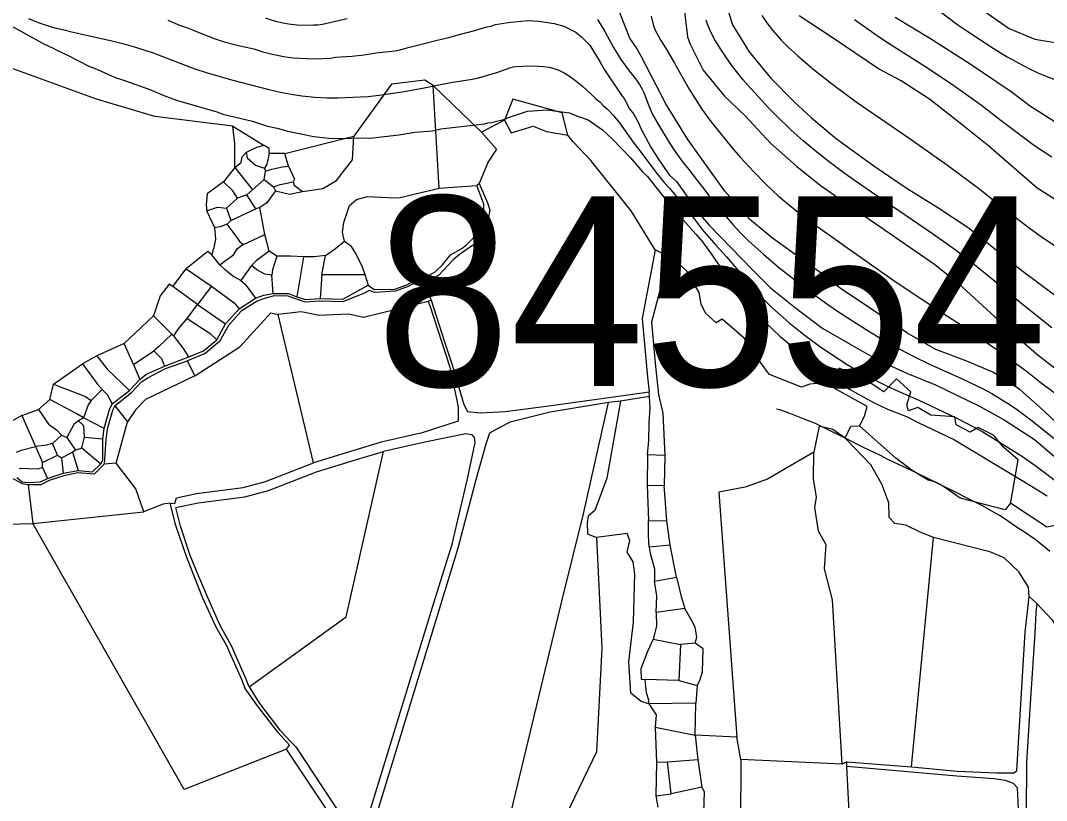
# Model space of a CAD drawing. Header units: metres. Extents: x 548946 to 557077, y 1838800 to 1845419.
# Drawn here: x 550135.4 to 550567.8, y 1843285.3 to 1843614.1 of the extents above; entities that cross this region are included whole.
import ezdxf
from ezdxf.enums import TextEntityAlignment as Align

# ---------------------------------------------------------------- set-up
doc = ezdxf.new("R2010")
doc.units = ezdxf.units.M
doc.header["$LTSCALE"] = 28
for name, color, linetype, lineweight in [('1', 7, 'Continuous', 13), ('10', 7, 'Continuous', 13), ('2', 7, 'Continuous', 13), ('55', 7, 'Continuous', 35)]:
    doc.layers.add(name, color=color, linetype=linetype, lineweight=lineweight)

msp = doc.modelspace()

# ---------------------------------------------------------------- linework, layer by layer
at = {"layer": '1'}
for points in [[(550414.58, 1843623.85), (550416.58, 1843607.2), (550417.63, 1843604.21), (550423.15, 1843593.23), (550432.17, 1843582.3), (550440.87, 1843573.92), (550451.51, 1843562.41), (550462.44, 1843552.75), (550472.39, 1843544.78), (550482.63, 1843537.5), (550520.65, 1843511.39), (550530.74, 1843503.31), (550552.7, 1843483.23), (550563.64, 1843473.57), (550574.98, 1843464.74)], [(550573.82, 1843442.91), (550565.15, 1843451.04), (550556.55, 1843458.65), (550545.14, 1843465.92), (550534.19, 1843470.51), (550521.24, 1843475.51), (550508.95, 1843482.53), (550480.93, 1843501.34), (550472.88, 1843507.6), (550452.36, 1843522.41), (550442.81, 1843530.3), (550432.25, 1843542.21), (550416.69, 1843564), (550407.36, 1843579.02), (550397.15, 1843598.77), (550395.1, 1843602.59), (550392.2, 1843606.72), (550387.95, 1843617.39)], [(550542, 1843617.73), (550552.07, 1843610.81), (550562.87, 1843606.33), (550577.32, 1843603.85)], [(550130, 1843612.68), (550144.92, 1843604.44), (550149.19, 1843602.49), (550150.71, 1843601.65), (550155.21, 1843599.52), (550164.47, 1843594.69), (550166.56, 1843594.12), (550175.11, 1843590.22), (550179.74, 1843588.72), (550189.9, 1843585.01), (550196.49, 1843582.31), (550201.56, 1843580.45), (550218.13, 1843575.64), (550220.66, 1843574.71), (550233.17, 1843571.66), (550239.49, 1843569.54), (550243.63, 1843568.8)], [(550138.84, 1843614.93), (550142.83, 1843613.29), (550146.67, 1843611.98), (550149.9, 1843611.12), (550154.35, 1843610.11), (550156.33, 1843609.52), (550158.93, 1843609.01), (550161.23, 1843608.4), (550163.9, 1843607.88), (550166.27, 1843607.28), (550168.34, 1843606.89), (550173.92, 1843605.59), (550178.93, 1843604.27), (550183.83, 1843602.86), (550191.35, 1843600.45), (550204.83, 1843595.27), (550209.25, 1843593.66), (550213.7, 1843592.22), (550218.98, 1843590.65), (550224.96, 1843589), (550240.09, 1843585.02), (550244.88, 1843583.91), (550249.54, 1843583.08), (550253.94, 1843582.45), (550259.52, 1843581.87), (550264.63, 1843581.56), (550269.09, 1843581.55), (550282.01, 1843582.14), (550286.44, 1843582.68), (550296.25, 1843584.04), (550304.84, 1843585.57), (550311.78, 1843587.03), (550316.75, 1843587.97), (550325.8, 1843589.35), (550328.07, 1843589.88), (550334.2, 1843591.6), (550336.24, 1843592.25), (550339.66, 1843593.55), (550341.46, 1843594.15), (550343.17, 1843594.57)], [(550197.53, 1843614.25), (550202.43, 1843612.17), (550206.21, 1843610.98), (550209.2, 1843609.7), (550217.48, 1843606.38), (550221.26, 1843605.18), (550227.32, 1843603.64), (550233.77, 1843602.14), (550237.56, 1843600.95), (550241.52, 1843599.98), (550247.13, 1843598.79), (550250.42, 1843598.35), (550256.12, 1843598.19), (550259.59, 1843597.97), (550266.04, 1843598.3), (550268.22, 1843598.75), (550275.07, 1843599.12), (550280.27, 1843599.71), (550285.25, 1843600.48), (550293.26, 1843601.38), (550295.44, 1843601.83), (550298.77, 1843602.82), (550305.49, 1843604.39), (550311, 1843605.83), (550315.94, 1843607), (550319.27, 1843607.98), (550326.96, 1843609.87), (550331.45, 1843611.39), (550334.03, 1843611.89), (550335.59, 1843612.47), (550340.97, 1843613.28), (550348.98, 1843614.19), (550353.87, 1843613.93), (550360.28, 1843612.83), (550364.47, 1843611.69), (550369.41, 1843609.2), (550371.86, 1843607.25), (550375.3, 1843603.79), (550379.76, 1843596.59), (550381.55, 1843593.35), (550388.65, 1843582.6), (550389.81, 1843581.31), (550392.13, 1843576.91)], [(550401.16, 1843615.95), (550402.26, 1843611.88), (550402.86, 1843610.12), (550405.23, 1843605.74), (550407.92, 1843601.53), (550411.09, 1843596.13), (550417.16, 1843585.24), (550422.63, 1843576.76), (550425.48, 1843572.7), (550427.45, 1843570.18), (550435.26, 1843560.55), (550438.72, 1843556.56), (550444.35, 1843550.42), (550449.78, 1843544.87), (550452.36, 1843542.42), (550454.91, 1843540.14), (550460.39, 1843535.54), (550463.31, 1843533.2), (550469.45, 1843528.57), (550482.7, 1843519.09), (550504.48, 1843503.88), (550526.1, 1843489.45), (550533.96, 1843484.43), (550541.32, 1843479.22), (550547.31, 1843475.2), (550554.37, 1843469.94), (550559.29, 1843466.4), (550565.62, 1843461.45), (550574.82, 1843454.53)], [(550526.01, 1843519.88), (550519.84, 1843524.18), (550491.41, 1843543.55), (550482.6, 1843549.8), (550476.24, 1843554.53), (550471.8, 1843558.01), (550465.26, 1843563.45), (550460.26, 1843567.97), (550453.61, 1843574.39), (550450.56, 1843577.49), (550446.39, 1843581.92), (550443.17, 1843585.51), (550439.91, 1843589.34), (550435.68, 1843594.67), (550432.97, 1843598.34), (550430.65, 1843601.74), (550428, 1843605.99), (550426.58, 1843608.65), (550425.89, 1843610.17), (550424.96, 1843612.65), (550424.45, 1843614.28)], [(550447.9, 1843616.24), (550449.66, 1843613.54), (550451.62, 1843610.96), (550456.06, 1843605.88), (550459.01, 1843602.87), (550463.05, 1843599.21), (550469.35, 1843593.79), (550474.5, 1843589.64), (550478.28, 1843586.76), (550487.67, 1843579.84), (550510.43, 1843564.29), (550526.13, 1843553.21), (550539.66, 1843542.99), (550548.31, 1843536.09), (550558.15, 1843528.52), (550561.07, 1843526.3), (550565.54, 1843523.1), (550576.03, 1843516.02)], [(550579.03, 1843533.9), (550563.83, 1843543.42), (550543.47, 1843561.11), (550532.34, 1843570.22), (550518.55, 1843580.95), (550506.57, 1843588.66), (550496.97, 1843593.82), (550477.01, 1843607.27), (550463.58, 1843616.1)], [(550486.94, 1843614.63), (550497.38, 1843607.18), (550501.45, 1843604.4), (550516.58, 1843594.84), (550527.81, 1843587.42), (550540.37, 1843578.46), (550548.73, 1843572.04), (550562.74, 1843561.5), (550566.78, 1843558.73), (550570.01, 1843556.63)], [(550579.28, 1843566.36), (550561.1, 1843577.96), (550552.94, 1843584.08), (550535.67, 1843595.67), (550518.9, 1843606.41), (550504.02, 1843615.45)], [(550343.17, 1843594.57), (550344.32, 1843594.72), (550347.01, 1843594.91), (550351.49, 1843595.03), (550355.9, 1843594.82), (550358.22, 1843594.42), (550359.78, 1843594.01), (550362.28, 1843593.15), (550363.47, 1843592.64), (550364.58, 1843592.04), (550367.22, 1843590.4), (550368.24, 1843589.67), (550372.45, 1843586.34), (550375.84, 1843583.22), (550377.69, 1843581.32), (550379.52, 1843579.79), (550381, 1843578.3), (550382.85, 1843576.7), (550385.17, 1843574.25), (550387.8, 1843571.01), (550393.67, 1843562.81), (550395.51, 1843560.47), (550397.36, 1843557.91), (550403.62, 1843549.64), (550406.67, 1843545.88), (550408.95, 1843543.46), (550410.94, 1843541.02), (550413.77, 1843537.77), (550417.03, 1843533.34), (550419.42, 1843530.37), (550422.58, 1843526.18), (550428.48, 1843519.39), (550432.9, 1843514.45), (550439.82, 1843506.44), (550442.85, 1843502.8), (550445.72, 1843499.58), (550448.82, 1843496.32), (550452.03, 1843493.17), (550459.16, 1843486.89), (550465.54, 1843481.72), (550472.77, 1843476.41), (550480.62, 1843471.19), (550483.85, 1843469.15), (550488.58, 1843466.31), (550494.26, 1843463.18), (550500.36, 1843460.13), (550505.3, 1843457.86), (550513.76, 1843454.18), (550518.85, 1843451.86), (550530.05, 1843446.49), (550537.12, 1843442.91), (550540.94, 1843440.77), (550543.94, 1843438.98), (550555.52, 1843431.77), (550557.71, 1843430.34), (550563.46, 1843426.28), (550573.68, 1843418.58)], [(550243.63, 1843568.8), (550248.04, 1843567.47), (550259.04, 1843565.27), (550265.4, 1843564.57), (550269.27, 1843564.4), (550280.79, 1843564.7), (550282.84, 1843564.52), (550294.85, 1843565.88), (550301.61, 1843567.06), (550303.61, 1843567.28), (550309.04, 1843567.69), (550312.6, 1843568.5), (550331.01, 1843570.59), (550332.39, 1843570.95), (550333.99, 1843571.13), (550339.5, 1843572.57), (550340.66, 1843573.1), (550349.06, 1843575.88), (550357.52, 1843576.43), (550361.43, 1843575.86), (550366.77, 1843575.25), (550369.76, 1843573.97), (550374.61, 1843572.29), (550380.76, 1843568.12), (550384.86, 1843564.12), (550392.44, 1843556.27), (550397.57, 1843550.36), (550399.62, 1843548.36), (550409.08, 1843536.46), (550420.01, 1843524.12), (550422.82, 1843520.78), (550427.15, 1843514.79), (550429.83, 1843510.83), (550434.95, 1843504.93), (550440.49, 1843497.24), (550444.95, 1843491.87), (550449.14, 1843487.07), (550455.52, 1843480.9), (550460.2, 1843477.18), (550464.48, 1843473.4), (550471.12, 1843468.48), (550475.8, 1843464.75), (550484.58, 1843458.86), (550494.95, 1843453.14), (550500.74, 1843450.35), (550508.8, 1843447.21), (550513.75, 1843444.73), (550528.98, 1843437.33), (550556.82, 1843420.62), (550564, 1843416.36), (550568.14, 1843413.79)], [(550392.13, 1843576.91), (550393.78, 1843574.87), (550395.83, 1843571.05), (550396.95, 1843568.33), (550401.06, 1843560.69), (550404.5, 1843555.4), (550408.87, 1843549.01), (550411.82, 1843546.3), (550421.83, 1843532.19), (550425.59, 1843527.84), (550444.04, 1843508.87), (550451.44, 1843501.5), (550462.68, 1843492.52), (550473.56, 1843484.29), (550485.02, 1843477.68), (550496.88, 1843470.99), (550509.27, 1843465.27), (550521.02, 1843460.52), (550539.64, 1843451.56), (550549.95, 1843445.84), (550562.8, 1843437.46), (550582.1, 1843421.07)], [(550570.1, 1843484.57), (550565.99, 1843487.79), (550554.57, 1843496.98), (550545.78, 1843504.36), (550536.02, 1843512.32), (550529.92, 1843517.05), (550526.01, 1843519.88)], [(550483.21, 1843437.93), (550472.78, 1843443.1), (550470.42, 1843444.24), (550465.75, 1843446.13), (550459.38, 1843448.64), (550455.37, 1843449.99), (550453.98, 1843450.3)], [(550569.29, 1843390.27), (550563.46, 1843395.07), (550557.73, 1843399.06), (550555.66, 1843400.34), (550550.04, 1843404.25), (550548.08, 1843405.44), (550540.81, 1843409.56), (550534.99, 1843412.53), (550528.64, 1843415.74), (550524.34, 1843417.88), (550519.73, 1843420.08), (550511.78, 1843424.02), (550509.1, 1843425.23), (550501.28, 1843428.88), (550497.83, 1843430.71), (550490.74, 1843434.14), (550483.21, 1843437.93)]]:
    msp.add_lwpolyline(points, dxfattribs=at)
at = {"layer": '10'}
for p, q in [((550311.91, 1843543.4), (550309.32, 1843586.68)), ((550309.32, 1843586.68), (550329.72, 1843567.13)), ((550224.93, 1843569.57), (550238.16, 1843561.43)), ((550339.4, 1843572.15), (550329.72, 1843567.13)), ((550246.88, 1843558.13), (550275.93, 1843565.33)), ((550225.69, 1843552.21), (550220.93, 1843546.07)), ((550238.28, 1843551.93), (550238.62, 1843550.6)), ((550238.05, 1843547.18), (550238.62, 1843550.6)), ((550311.91, 1843543.4), (550327.68, 1843544.52)), ((550328.78, 1843545.41), (550327.68, 1843544.52)), ((550222.3, 1843535.07), (550226.87, 1843539.21)), ((550230.82, 1843540.62), (550226.87, 1843539.21)), ((550230.82, 1843540.62), (550233.19, 1843542.77)), ((550234.54, 1843534.73), (550230.82, 1843540.62)), ((550222.3, 1843535.07), (550224.13, 1843529.83)), ((550224.13, 1843529.83), (550234.54, 1843534.73)), ((550236.27, 1843535.27), (550234.54, 1843534.73)), ((550238.43, 1843523.95), (550236.27, 1843535.27)), ((550217.28, 1843526.81), (550213.91, 1843533.89)), ((550224.13, 1843529.83), (550222.57, 1843528.24)), ((550240.17, 1843516.97), (550238.43, 1843523.95)), ((550410.97, 1843513.36), (550402.92, 1843517.53)), ((550219.37, 1843511.08), (550216.02, 1843515.37)), ((550243.52, 1843514.74), (550240.17, 1843516.97)), ((550254.75, 1843514.48), (550251.93, 1843497.69)), ((550262.44, 1843507.07), (550264.01, 1843515.14)), ((550199.66, 1843502.06), (550205.29, 1843509.39)), ((550205.29, 1843509.39), (550215.88, 1843502.22)), ((550232.72, 1843510.8), (550228.35, 1843504.52)), ((550262.44, 1843507.07), (550261.68, 1843497)), ((550262.44, 1843507.07), (550280.51, 1843507.02)), ((550280.51, 1843507.02), (550282, 1843502.55)), ((550210.04, 1843494.49), (550199.66, 1843502.06)), ((550282, 1843502.55), (550284.54, 1843500.73)), ((550308.49, 1843496.21), (550306.19, 1843503.99)), ((550227.65, 1843492.58), (550234.47, 1843497.08)), ((550308.49, 1843496.21), (550307.19, 1843495.71)), ((550205.62, 1843488.58), (550210.04, 1843494.49)), ((550179.16, 1843478.04), (550191.47, 1843489.58)), ((550191.47, 1843489.58), (550199.23, 1843481.98)), ((550258.88, 1843427.7), (550244.05, 1843490.19)), ((550199.23, 1843481.98), (550200, 1843481.23)), ((550179.16, 1843478.04), (550167.63, 1843472.78)), ((550183.06, 1843469.12), (550179.16, 1843478.04)), ((550183.06, 1843469.12), (550191.64, 1843474.89)), ((550167.63, 1843472.78), (550161.57, 1843469.35)), ((550208.87, 1843464.32), (550205.76, 1843470.64)), ((550149.38, 1843460.89), (550161.57, 1843469.35)), ((550183.06, 1843469.12), (550185.72, 1843462.83)), ((550181.37, 1843458.12), (550185.72, 1843462.83)), ((550147.81, 1843454.44), (550149.38, 1843460.89)), ((550165.24, 1843454.01), (550169.83, 1843458.59)), ((550174.05, 1843452.55), (550181.37, 1843458.12)), ((550400.5, 1843455.58), (550400.3, 1843457.58)), ((550388.22, 1843453.64), (550383.27, 1843453.08)), ((550400.5, 1843455.58), (550388.22, 1843453.64)), ((550175.25, 1843451.7), (550180.48, 1843444.98)), ((550135.97, 1843447.56), (550127.26, 1843442.77)), ((550135.97, 1843447.56), (550141.79, 1843434.57)), ((550162, 1843446.64), (550159.87, 1843445.34)), ((550170.62, 1843442.12), (550162, 1843446.64)), ((550175.73, 1843427.48), (550180.48, 1843444.98)), ((550170.08, 1843437.82), (550170.62, 1843442.12)), ((550152.71, 1843439.32), (550148.91, 1843435.87)), ((550151.06, 1843430.96), (550148.91, 1843435.87)), ((550152.71, 1843439.32), (550154.96, 1843438.31)), ((550154.96, 1843438.31), (550158.54, 1843433.06)), ((550161.25, 1843433.94), (550162.39, 1843438.47)), ((550162.39, 1843438.47), (550170.08, 1843437.82)), ((550141.79, 1843434.57), (550144.72, 1843427.86)), ((550144.72, 1843427.86), (550151.06, 1843430.96)), ((550151.06, 1843430.96), (550152.66, 1843429.8)), ((550152.66, 1843429.8), (550157.39, 1843432.19)), ((550158.54, 1843433.06), (550157.39, 1843432.19)), ((550157.39, 1843432.19), (550159.72, 1843424.42)), ((550158.54, 1843433.06), (550161.25, 1843433.94)), ((550161.25, 1843433.94), (550169.32, 1843427.32)), ((550407.02, 1843430.74), (550399.61, 1843431.02)), ((550144.63, 1843425.64), (550144.72, 1843427.86)), ((550152.66, 1843429.8), (550153.39, 1843423.25)), ((550175.73, 1843427.48), (550170.68, 1843427.13)), ((550407.02, 1843430.74), (550406.62, 1843418.16)), ((550144.63, 1843425.64), (550146.8, 1843421.1)), ((550138.63, 1843418.43), (550140.69, 1843402.04)), ((550399.47, 1843418.21), (550400.1, 1843403.17)), ((550407.8, 1843403.38), (550406.62, 1843418.16)), ((550140.69, 1843402.04), (550187.39, 1843407.06)), ((550400.1, 1843403.17), (550407.8, 1843403.38)), ((550409.2, 1843392.99), (550407.8, 1843403.38)), ((550409.2, 1843392.99), (550400.34, 1843392.15)), ((550411.91, 1843379.5), (550409.2, 1843392.99)), ((550510.86, 1843299.55), (550520.21, 1843396.18)), ((550402.65, 1843377.83), (550411.91, 1843379.5)), ((550560.54, 1843371.32), (550563.71, 1843368.36)), ((550415.38, 1843366.3), (550403.28, 1843364.56)), ((550402.1, 1843353.3), (550413.52, 1843351.12)), ((550413.52, 1843351.12), (550412.9, 1843335.85)), ((550419.79, 1843351.63), (550413.52, 1843351.12)), ((550412.9, 1843335.85), (550398.69, 1843336.27)), ((550412.9, 1843335.85), (550420.61, 1843333.79)), ((550420.61, 1843333.79), (550420.06, 1843326.32)), ((550402.85, 1843316.29), (550403.45, 1843301.54)), ((550402.85, 1843316.29), (550419.81, 1843312.86)), ((550437.33, 1843311.97), (550419.81, 1843312.86)), ((550419.81, 1843312.86), (550420.91, 1843302.64)), ((550438.99, 1843302.55), (550437.33, 1843311.97)), ((550403.45, 1843301.54), (550403.14, 1843287.28)), ((550409.6, 1843288.15), (550408.09, 1843301.63)), ((550420.91, 1843302.64), (550422.51, 1843290.88)), ((550438.99, 1843302.55), (550438.49, 1843207.18)), ((550403.14, 1843287.28), (550409.6, 1843288.15)), ((550422.51, 1843290.88), (550409.6, 1843288.15)), ((550403.14, 1843287.28), (550404.08, 1843282.58))]:
    msp.add_line(p, q, dxfattribs=at)
for points in [[(550224.93, 1843569.57), (550192.09, 1843573.69), (550167.42, 1843580.98), (550079.29, 1843613.03)], [(550309.32, 1843586.68), (550305.8, 1843589.03), (550291.76, 1843587.35), (550275.93, 1843565.33)], [(550366.13, 1843565.87), (550363.67, 1843575.16), (550342.89, 1843580.99), (550339.4, 1843572.15)], [(550225.69, 1843552.21), (550225.72, 1843562.19), (550224.93, 1843569.57)], [(550339.4, 1843572.15), (550342.27, 1843566.74), (550351.46, 1843569.56), (550357.11, 1843567.41), (550366.13, 1843565.87)], [(550254.34, 1843542.06), (550262.88, 1843543.35), (550268.61, 1843546.66), (550275.37, 1843555.36), (550275.93, 1843565.33)], [(550329.72, 1843567.13), (550336.05, 1843559.93), (550332.52, 1843554.51), (550328.78, 1843545.41)], [(550402.92, 1843517.53), (550392.72, 1843533.91), (550375.74, 1843555.18), (550368.27, 1843562.97), (550366.13, 1843565.87)], [(550238.16, 1843561.43), (550234.88, 1843560.64), (550230.58, 1843558.51)], [(550240.21, 1843558.08), (550240.28, 1843560.21), (550238.16, 1843561.43)], [(550225.69, 1843552.21), (550228.47, 1843554.26), (550228.79, 1843556.73), (550230.58, 1843558.51)], [(550230.58, 1843558.51), (550231.01, 1843556.23), (550234.42, 1843553.16), (550238.28, 1843551.93)], [(550240.21, 1843558.08), (550239.18, 1843553.58), (550238.28, 1843551.93)], [(550248.43, 1843552.78), (550246.88, 1843558.13), (550240.21, 1843558.08)], [(550225.69, 1843552.21), (550233.19, 1843542.77), (550238.05, 1843547.18), (550242.1, 1843543.97), (550242.89, 1843542.31)], [(550238.62, 1843550.6), (550241.39, 1843551.45), (550245.79, 1843552.48), (550248.43, 1843552.78)], [(550248.43, 1843552.78), (550250.93, 1843547.23), (550250.28, 1843546.1)], [(550220.93, 1843546.07), (550214.15, 1843541.04), (550213.67, 1843536.48), (550213.91, 1843533.89)], [(550226.87, 1843539.21), (550224.88, 1843542.33), (550220.93, 1843546.07)], [(550242.1, 1843543.97), (550244.88, 1843545.03), (550250.28, 1843546.1)], [(550250.28, 1843546.1), (550250.82, 1843544.73), (550254.34, 1843542.06)], [(550272.01, 1843521.08), (550271.18, 1843524.89), (550271.63, 1843529.05), (550274.02, 1843536.21), (550276.99, 1843538.62), (550281.73, 1843540.01), (550290.44, 1843539.54), (550294.84, 1843539.33), (550311.91, 1843543.4)], [(550284.54, 1843500.73), (550293.23, 1843500.92), (550298.28, 1843502.72), (550302.26, 1843505.02), (550305.75, 1843505.87), (550310.01, 1843508.07), (550313.25, 1843511.14), (550316.7, 1843515.35), (550321.4, 1843518.05), (550323.47, 1843519.73), (550328.08, 1843524.24), (550330.31, 1843527.85), (550330.58, 1843530.1), (550330.72, 1843536.72), (550327.68, 1843544.52)], [(550328.78, 1843545.41), (550332.27, 1843537.25), (550333.27, 1843534.29), (550332.11, 1843528.01), (550330.97, 1843525.46), (550328.8, 1843521.92), (550325.95, 1843519.32), (550320.39, 1843515.54), (550317.74, 1843513.31), (550311.74, 1843506.81), (550309.38, 1843505.31), (550306.19, 1843503.99)], [(550242.89, 1843542.31), (550239.25, 1843537.26), (550236.27, 1843535.27)], [(550242.89, 1843542.31), (550248.81, 1843540.87), (550254.34, 1843542.06)], [(550213.91, 1843533.89), (550218.41, 1843535.4), (550222.3, 1843535.07)], [(550216.02, 1843515.37), (550217.07, 1843518.44), (550217.73, 1843521.98), (550217.28, 1843526.81)], [(550222.57, 1843528.24), (550219.97, 1843527.29), (550217.28, 1843526.81)], [(550229.09, 1843519.74), (550228.09, 1843520.57), (550226.73, 1843522.71), (550222.57, 1843528.24)], [(550229.09, 1843519.74), (550230.89, 1843520.36), (550238.43, 1843523.95)], [(550219.37, 1843511.08), (550221.84, 1843513.01), (550225.23, 1843515.3), (550226.82, 1843518.07), (550229.09, 1843519.74)], [(550264.01, 1843515.14), (550268.11, 1843518.09), (550272.01, 1843521.08)], [(550272.01, 1843521.08), (550274.52, 1843519.28), (550276.61, 1843515.9), (550279.23, 1843510.7), (550280.51, 1843507.02)], [(550402.92, 1843517.53), (550397.47, 1843488.57), (550399.67, 1843463.84), (550400.3, 1843457.58)], [(550216.02, 1843515.37), (550214.37, 1843516.72), (550205.29, 1843509.39)], [(550240.17, 1843516.97), (550234.73, 1843512.84), (550232.72, 1843510.8)], [(550243.52, 1843514.74), (550241.59, 1843509.08), (550241.33, 1843506.81)], [(550254.75, 1843514.48), (550249.2, 1843514.81), (550243.52, 1843514.74)], [(550264.01, 1843515.14), (550259.12, 1843514.58), (550254.75, 1843514.48)], [(550410.97, 1843513.36), (550405.56, 1843502.94), (550401.3, 1843487.01), (550402.98, 1843468.28)], [(550474.2, 1843461.37), (550468.05, 1843460.79), (550464.62, 1843459.53), (550451.11, 1843464.92), (550450.32, 1843465.78), (550445.81, 1843472.28), (550440.39, 1843480.21), (550431.11, 1843488.27), (550428.63, 1843486.71), (550424.15, 1843490.72), (550422.3, 1843494.5), (550421.37, 1843499.49), (550416.18, 1843508.53), (550410.97, 1843513.36)], [(550228.35, 1843504.52), (550224.87, 1843506.31), (550221.76, 1843508.95), (550219.37, 1843511.08)], [(550241.33, 1843506.81), (550238.42, 1843507.23), (550235.06, 1843509.09), (550232.72, 1843510.8)], [(550228.35, 1843504.52), (550230.16, 1843503.04), (550234.47, 1843497.08)], [(550234.47, 1843497.08), (550237.91, 1843498.4), (550241.86, 1843499.11), (550241.33, 1843506.81)], [(550199.66, 1843502.06), (550198.07, 1843503.03), (550194.3, 1843498.13), (550191.47, 1843489.58)], [(550306.19, 1843503.99), (550302.6, 1843504.18), (550298.74, 1843502.05), (550293.43, 1843500.11), (550284.56, 1843499.45), (550282.48, 1843500.32), (550280, 1843499.1), (550271.22, 1843495.52), (550261.53, 1843495.84), (550255.45, 1843495.36), (550248.28, 1843497.97), (550242.3, 1843498.09), (550238.32, 1843496.98), (550235.12, 1843495.78), (550228.47, 1843491.58), (550223.04, 1843485.51), (550219.23, 1843478.82), (550213.31, 1843473.7), (550205.76, 1843470.64)], [(550215.88, 1843502.22), (550210.04, 1843494.49), (550221.89, 1843486.25)], [(550215.88, 1843502.22), (550225.53, 1843495.16), (550227.65, 1843492.58)], [(550261.68, 1843497), (550271.29, 1843496.61), (550282, 1843502.55)], [(550241.86, 1843499.11), (550248.33, 1843499.01), (550251.93, 1843497.69)], [(550307.19, 1843495.71), (550300.6, 1843494.03), (550280.04, 1843488.92), (550273.75, 1843490.41), (550261.23, 1843489.76), (550253.71, 1843491.27), (550244.05, 1843490.19)], [(550251.93, 1843497.69), (550255.38, 1843496.57), (550261.68, 1843497)], [(550307.19, 1843495.71), (550307.95, 1843493.97), (550313.04, 1843478.47), (550316.32, 1843468.07), (550319.17, 1843454.71), (550319.9, 1843451.06), (550319.91, 1843445.25), (550304.72, 1843440.28), (550287.39, 1843436.36), (550275.84, 1843432.86), (550258.88, 1843427.7)], [(550308.49, 1843496.21), (550314.06, 1843478.75), (550317.37, 1843468.92), (550322.23, 1843452.25), (550323.87, 1843449.38), (550329.23, 1843448.75), (550339.63, 1843449.38), (550358.1, 1843451.75), (550384.34, 1843455.35), (550400.3, 1843457.58)], [(550206.36, 1843472.38), (550212.58, 1843474.95), (550218.19, 1843479.47), (550221.89, 1843486.25), (550227.65, 1843492.58)], [(550200, 1843481.23), (550201.84, 1843484.08), (550205.62, 1843488.58)], [(550205.62, 1843488.58), (550215.41, 1843482.19), (550218.19, 1843479.47)], [(550208.87, 1843464.32), (550227.93, 1843476.55), (550240.93, 1843490.85), (550244.05, 1843490.19)], [(550199.23, 1843481.98), (550193.53, 1843476.57), (550191.64, 1843474.89)], [(550206.36, 1843472.38), (550204.09, 1843475.84), (550201.35, 1843479.54), (550200, 1843481.23)], [(550191.64, 1843474.89), (550194.84, 1843471.71), (550196.15, 1843468.44)], [(550167.63, 1843472.78), (550171.99, 1843467.19), (550181.37, 1843458.12)], [(550175.25, 1843451.7), (550182.28, 1843457.51), (550186.4, 1843461.85), (550189.05, 1843463.56), (550196.52, 1843467.46), (550205.76, 1843470.64)], [(550185.72, 1843462.83), (550188.24, 1843464.96), (550196.15, 1843468.44), (550206.36, 1843472.38)], [(550161.57, 1843469.35), (550167.76, 1843460.98), (550169.83, 1843458.59)], [(550402.98, 1843468.28), (550404.34, 1843456.52), (550406.14, 1843448.68), (550407.02, 1843430.74)], [(550552.63, 1843410.73), (550552.91, 1843411.93), (550555.87, 1843428.94), (550549.89, 1843434.14), (550545.53, 1843439.4), (550539, 1843442.63), (550535.71, 1843440.55), (550529.79, 1843443.69), (550529.19, 1843447.11), (550519.09, 1843447.7), (550513.62, 1843451.04), (550509.67, 1843449.64), (550508.9, 1843452.09), (550510.64, 1843457.58), (550504.59, 1843463.03), (550499.31, 1843457.58), (550494.28, 1843460.85), (550480.54, 1843467.58), (550474.2, 1843461.37)], [(550208.87, 1843464.32), (550188.09, 1843454.4), (550184.04, 1843450.16), (550180.48, 1843444.98)], [(550489.05, 1843443.33), (550491.07, 1843447.29), (550492.27, 1843451.45), (550474.2, 1843461.37)], [(550149.38, 1843460.89), (550162.88, 1843455.66), (550165.24, 1843454.01)], [(550169.83, 1843458.59), (550171.97, 1843456.43), (550174.05, 1843452.55)], [(550135.97, 1843447.56), (550143.02, 1843450.12), (550147.81, 1843454.44)], [(550162, 1843446.64), (550158.86, 1843448.48), (550147.81, 1843454.44)], [(550165.24, 1843454.01), (550163.95, 1843452.14), (550162, 1843446.64)], [(550170.62, 1843442.12), (550172.88, 1843450.11), (550174.05, 1843452.55)], [(550383.27, 1843453.08), (550358.66, 1843449.02), (550341.73, 1843444.77), (550336.93, 1843442.26), (550333.05, 1843440.19), (550331.53, 1843435.49), (550327.29, 1843420.44), (550319.79, 1843391.73), (550312.02, 1843366.46), (550296.31, 1843314.79), (550284.57, 1843276.79), (550283.2, 1843270.84), (550282.79, 1843267.31), (550283, 1843263.45), (550284.83, 1843259.84), (550289.33, 1843252.68), (550292.32, 1843248.53), (550295.4, 1843243.69), (550305.12, 1843231.28), (550311.56, 1843224.04), (550317.21, 1843216.75), (550324.48, 1843206.79)], [(550326.75, 1843216.36), (550363.91, 1843370.53), (550372.65, 1843406.22), (550383.27, 1843453.08)], [(550388.22, 1843453.64), (550382.51, 1843421.22), (550377.51, 1843407.64), (550374.68, 1843405.15), (550374.17, 1843402.39), (550374.38, 1843397.73), (550378.24, 1843396.2)], [(550399.61, 1843431.02), (550400.29, 1843437.14), (550400.42, 1843444.69), (550400.72, 1843450.75), (550400.5, 1843455.58)], [(550143.02, 1843450.12), (550147.2, 1843443.91), (550150.62, 1843441.52), (550152.71, 1843439.32)], [(550175.25, 1843451.7), (550174.18, 1843449.77), (550171.89, 1843441.89), (550171.44, 1843437.53), (550170.68, 1843427.13)], [(550159.87, 1843445.34), (550157.93, 1843443.77), (550154.96, 1843438.31)], [(550162.39, 1843438.47), (550162.13, 1843443.22), (550159.87, 1843445.34)], [(550231.86, 1843333.29), (550236.15, 1843326.16), (550244.67, 1843314.97), (550249.67, 1843309.74), (550251.48, 1843307.95), (550270.76, 1843278.71), (550276.12, 1843271.47), (550280.28, 1843273.33), (550281.9, 1843278.42), (550293.45, 1843315.9), (550309.06, 1843366.81), (550317.3, 1843393.43), (550323.79, 1843420.99), (550327.04, 1843436.22), (550326.76, 1843438.41), (550325.72, 1843439.5), (550323.12, 1843439.92), (550305.79, 1843436.42), (550288.41, 1843432.49)], [(550482.9, 1843438.02), (550477.79, 1843441.69), (550472, 1843443.13), (550469.7, 1843432.15)], [(550482.9, 1843438.02), (550485.38, 1843443.08), (550489.05, 1843443.33)], [(550552.63, 1843410.73), (550550.41, 1843407.89), (550531.46, 1843412.83), (550524.03, 1843417.98), (550521.23, 1843419.55), (550518, 1843420.41), (550511.19, 1843424.49), (550504.34, 1843429.68), (550489.05, 1843443.33)], [(550148.91, 1843435.87), (550146.38, 1843435.19), (550141.79, 1843434.57)], [(550169.32, 1843427.32), (550170.09, 1843428.86), (550170.08, 1843437.82)], [(550520.21, 1843396.18), (550514.26, 1843398.61), (550508.6, 1843401.36), (550503.93, 1843402.15), (550501.45, 1843404.63), (550501.36, 1843410.82), (550498.42, 1843418.66), (550493.77, 1843426.77), (550482.9, 1843438.02)], [(550133.74, 1843432.19), (550135.74, 1843433), (550141.79, 1843434.57)], [(550231.86, 1843333.29), (550230.36, 1843336.7), (550224.33, 1843350.53), (550219.55, 1843359.06), (550214.03, 1843371.42), (550209.88, 1843381.39), (550206.99, 1843388.56), (550202.87, 1843401.02), (550200.95, 1843408.87), (550210.3, 1843410.77), (550229.99, 1843413.37), (550239.93, 1843416), (550260.19, 1843423.92), (550277, 1843429.03), (550288.41, 1843432.49)], [(550231.86, 1843333.29), (550272.65, 1843362.7), (550288.41, 1843432.49)], [(550399.61, 1843431.02), (550399.47, 1843418.21), (550406.62, 1843418.16)], [(550469.7, 1843432.15), (550450.26, 1843420.79), (550440.78, 1843417.37), (550429.71, 1843415.26), (550437.33, 1843311.97)], [(550481.71, 1843300.69), (550477.64, 1843369.93), (550474.28, 1843382.98), (550474.92, 1843393.06), (550471.76, 1843398.85), (550470.2, 1843408.82), (550470.94, 1843413.25), (550469.58, 1843421), (550469.7, 1843432.15)], [(550138.63, 1843418.43), (550136.13, 1843418.85), (550133.11, 1843420.54), (550129.31, 1843422.56), (550120.47, 1843425.15), (550116.94, 1843426.7), (550111.44, 1843427.61), (550104.69, 1843428.7), (550098.48, 1843428.9), (550090.77, 1843426.14), (550080.83, 1843424.34)], [(550170.68, 1843427.13), (550166.53, 1843422.92), (550159.6, 1843423.44), (550153.69, 1843422.18), (550147.53, 1843420.18), (550144.02, 1843418.43), (550138.63, 1843418.43)], [(550159.72, 1843424.42), (550165.82, 1843423.82), (550169.32, 1843427.32)], [(550187.39, 1843407.06), (550183.97, 1843416.78), (550175.73, 1843427.48)], [(550198.5, 1843410.67), (550200.53, 1843410.58), (550201.11, 1843412.99), (550209.64, 1843414.72), (550229.21, 1843417.3), (550238.69, 1843419.81), (550258.88, 1843427.7)], [(550134.9, 1843425.42), (550142.74, 1843425.12), (550144.63, 1843425.64)], [(550146.8, 1843421.1), (550153.39, 1843423.25), (550159.72, 1843424.42)], [(550133.91, 1843421.51), (550136.12, 1843419.73), (550138.63, 1843419.32), (550143.83, 1843419.62), (550146.8, 1843421.1)], [(550198.5, 1843410.67), (550195.37, 1843410.28), (550187.39, 1843407.06)], [(550247.48, 1843306.92), (550248.78, 1843308.59), (550243.97, 1843313.99), (550235.28, 1843325.24), (550230.15, 1843332.53), (550228.55, 1843336.65), (550222.27, 1843350.86), (550217.9, 1843358.46), (550212.31, 1843370.63), (550205.47, 1843387.74), (550200.84, 1843401.24), (550198.5, 1843410.67)], [(550625.14, 1843342.06), (550608.63, 1843356.71), (550600.38, 1843370.92), (550590.03, 1843393.58), (550577.19, 1843402.33), (550567.92, 1843400.61), (550552.63, 1843410.73)], [(550056.39, 1843382.23), (550074.58, 1843393.92), (550092.23, 1843401.16), (550099.92, 1843402.99), (550107.65, 1843401.26), (550140.69, 1843402.04)], [(550247.48, 1843306.92), (550204.39, 1843290.02), (550140.69, 1843402.04)], [(550400.34, 1843392.15), (550400.03, 1843397.03), (550400.1, 1843403.17)], [(550400.26, 1843326.15), (550397.04, 1843327), (550392.68, 1843330.56), (550391.79, 1843343.76), (550393.72, 1843360.46), (550393.99, 1843370.85), (550394.31, 1843380.76), (550393.58, 1843385.96), (550391.08, 1843390.02), (550392.22, 1843394.94), (550391.07, 1843397.9), (550378.24, 1843396.2)], [(550378.24, 1843396.2), (550380.38, 1843349.6), (550378.14, 1843305.89), (550365.25, 1843278.99), (550351.81, 1843256.57), (550334.45, 1843213.97), (550326.75, 1843216.36)], [(550400.34, 1843392.15), (550400.77, 1843389.59), (550402.67, 1843382.95), (550402.65, 1843377.83)], [(550560.54, 1843371.32), (550560.28, 1843375.25), (550556.18, 1843381.7), (550550.02, 1843387.66), (550543.94, 1843390.11), (550520.21, 1843396.18)], [(550411.91, 1843379.5), (550413.88, 1843371.33), (550415.38, 1843366.3)], [(550403.28, 1843364.56), (550403.53, 1843371.65), (550402.65, 1843377.83)], [(550510.86, 1843299.55), (550530.19, 1843297.65), (550546.89, 1843296.98), (550554.13, 1843296.98), (550555.36, 1843297.95), (550558.78, 1843356.31), (550560.54, 1843371.32)], [(550419.79, 1843351.63), (550420.41, 1843354.21), (550419.73, 1843358.37), (550418.2, 1843361.36), (550415.38, 1843366.3)], [(550563.71, 1843368.36), (550563.34, 1843364.58), (550562.85, 1843355.91), (550561.06, 1843328.34)], [(550563.71, 1843368.36), (550570.08, 1843361.68), (550595.57, 1843322.71)], [(550403.28, 1843364.56), (550403.46, 1843358.84), (550402.1, 1843353.3)], [(550402.1, 1843353.3), (550399.7, 1843348.11), (550396.81, 1843340.8), (550396.96, 1843336.43), (550398.69, 1843336.27)], [(550420.61, 1843333.79), (550421.78, 1843335.91), (550422.86, 1843339.58), (550423.17, 1843349.26), (550419.79, 1843351.63)], [(550400.26, 1843326.15), (550400.21, 1843327.57), (550399.26, 1843330.67), (550398.69, 1843336.27)], [(550561.06, 1843328.34), (550559.32, 1843301.48), (550559.23, 1843279.45), (550557.72, 1843253.47), (550557.56, 1843207.02), (550556.35, 1843189.21), (550556.25, 1843167.92), (550555.36, 1843138.67), (550556.95, 1843134.98), (550559.18, 1843133.41), (550564.47, 1843132.61), (550571.86, 1843134.3)], [(550419.81, 1843312.86), (550420.06, 1843326.32), (550400.26, 1843326.15)], [(550400.26, 1843326.15), (550403.35, 1843321.4), (550402.85, 1843316.29)], [(550273.97, 1843267.36), (550247.48, 1843306.92)], [(550403.45, 1843301.54), (550408.09, 1843301.63), (550420.91, 1843302.64)], [(550438.49, 1843207.18), (550488.21, 1843212.24), (550483.73, 1843299.73), (550483.7, 1843301.64), (550510.86, 1843299.55)], [(550483.7, 1843301.64), (550481.71, 1843300.69), (550438.99, 1843302.55)], [(550488.21, 1843212.24), (550542.81, 1843217.57), (550547.28, 1843218.62), (550551.85, 1843219.03), (550553.31, 1843219.78), (550554.4, 1843221.33), (550555.2, 1843253.24), (550556.06, 1843281.73), (550555.78, 1843287.79), (550555.62, 1843290.71), (550553.98, 1843292.52), (550550.56, 1843293.74), (550545.78, 1843294.46), (550530.09, 1843295.62), (550483.73, 1843299.73)], [(550423.41, 1843280.23), (550423.65, 1843288.95), (550422.51, 1843290.88)]]:
    msp.add_lwpolyline(points, dxfattribs=at)
at = {"layer": '2'}
for points in [[(550432.25, 1843622.95), (550435.52, 1843612.34)], [(550521.24, 1843619.29), (550530.48, 1843612.38), (550534.72, 1843609.44), (550545.33, 1843602.5), (550551.18, 1843598.86), (550560.44, 1843593.92), (550564.38, 1843591.99), (550577.15, 1843586.99)], [(550238.53, 1843615.25), (550242.37, 1843614.01), (550245.38, 1843613.26), (550248.4, 1843612.7), (550251.86, 1843612.36), (550257.07, 1843612.22), (550258.96, 1843612.25), (550260.78, 1843612.38), (550262.64, 1843612.67), (550273.07, 1843614.92)], [(550378.63, 1843614.62), (550381.73, 1843609.45), (550385.38, 1843602.76), (550388.49, 1843597.7), (550391.9, 1843592.92), (550394.3, 1843589.91), (550396.25, 1843587.22), (550397.41, 1843585.2), (550398.11, 1843583.77), (550400.04, 1843578.59), (550401.64, 1843574.84), (550404.71, 1843569.45), (550408.36, 1843563.38), (550410.58, 1843559.88), (550412.98, 1843556.47), (550414.48, 1843554.52), (550417.11, 1843551.34), (550420.71, 1843546.54), (550423.8, 1843542.68), (550428.06, 1843536.86), (550435.6, 1843528.12), (550438.84, 1843524.7), (550442.42, 1843521.19), (550448.68, 1843515.5), (550454.94, 1843510.11), (550467.08, 1843500.62), (550475.65, 1843494.42), (550479.75, 1843491.58), (550486.03, 1843487.48)], [(550435.52, 1843612.34), (550442.53, 1843600.89), (550451.55, 1843589.96), (550461.49, 1843579.92), (550468.83, 1843573.05), (550479.27, 1843564.24), (550495.09, 1843552.86), (550509.12, 1843543.33), (550522.04, 1843535.35), (550534.78, 1843526.82), (550545.27, 1843518.66), (550557.4, 1843508.77), (550577.27, 1843494)], [(550486.03, 1843487.48), (550493.35, 1843482.87), (550498.03, 1843480.05), (550505.39, 1843475.87), (550512.15, 1843472.34), (550518.53, 1843469.32), (550532, 1843463.22), (550541.07, 1843458.86), (550544.75, 1843456.84), (550552.48, 1843452.16), (550555.6, 1843449.97), (550561.15, 1843445.84), (550570.93, 1843438.11)]]:
    msp.add_lwpolyline(points, dxfattribs=at)

# ---------------------------------------------------------------- texts
at = {"layer": '55', "width": 0.95}
msp.add_text('845548-6', height=80, dxfattribs=at).set_placement((550500.01, 1843460), align=Align.CENTER)

doc.saveas('drawing.dxf')
